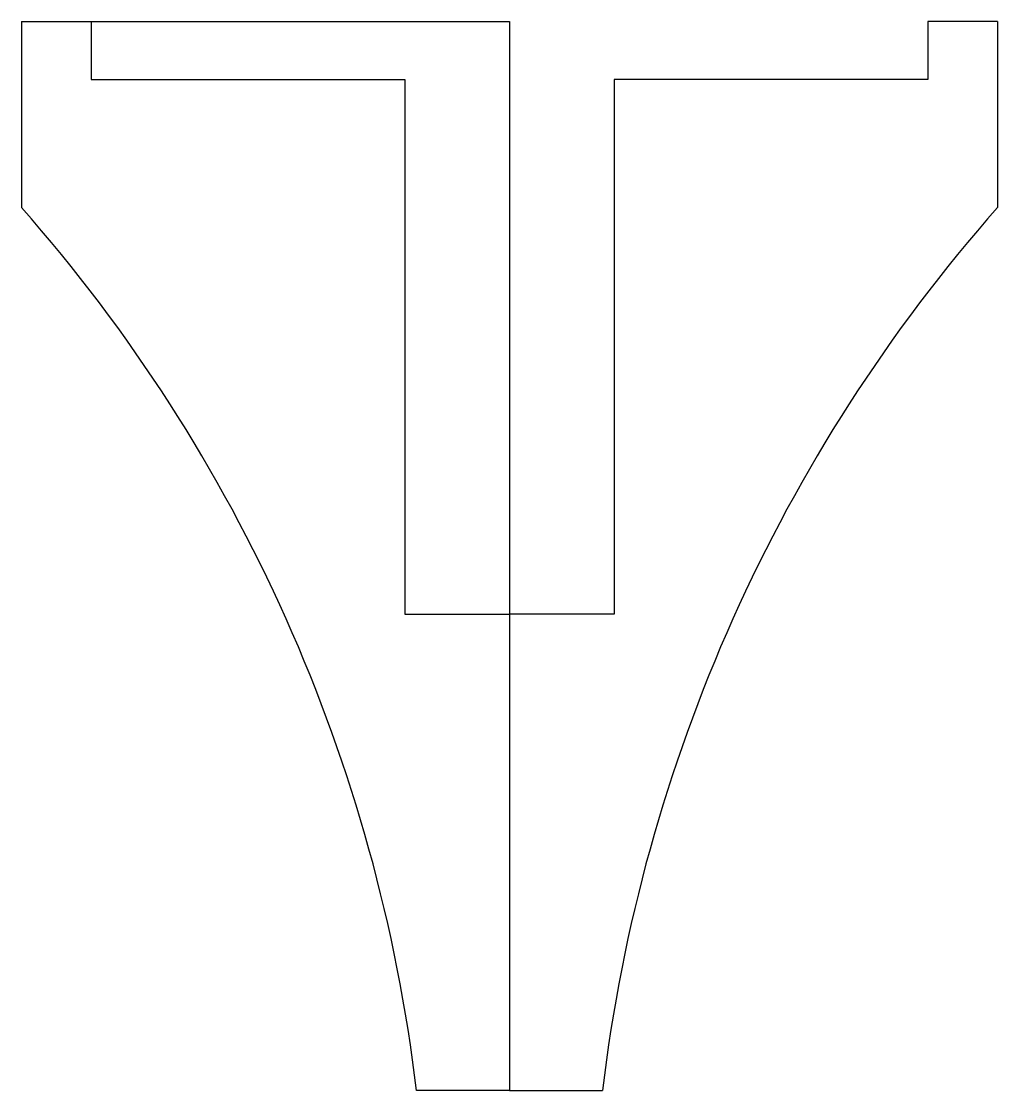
# Model space of a CAD drawing. Header units: inches. Extents: x -2.63 to 2.63, y -5.75 to 0.
import ezdxf

# ---------------------------------------------------------------- set-up
doc = ezdxf.new("R2010")
doc.units = ezdxf.units.IN
doc.layers.get('0').update_dxf_attribs({"linetype": 'CONTINUOUS'})

msp = doc.modelspace()

# ---------------------------------------------------------------- linework, layer by layer
for p, q in [((-2.625, 0), (-2.625, -1)), ((-2.625, 0), (-2.25, 0)), ((-2.25, 0), (-2.25, -0.3125)), ((-2.25, 0), (0, 0)), ((0, 0), (0, -5.75)), ((2.25, 0), (2.25, -0.3125)), ((2.625, 0), (2.25, 0)), ((2.625, 0), (2.625, -1)), ((-2.25, -0.3125), (-0.5625, -0.3125)), ((-0.5625, -0.3125), (-0.5625, -3.1875)), ((0.5625, -0.3125), (0.5625, -3.1875)), ((2.25, -0.3125), (0.5625, -0.3125)), ((-0.5625, -3.1875), (0, -3.1875)), ((0.5625, -3.1875), (0, -3.1875)), ((0, -5.75), (-0.5, -5.75)), ((0, -5.75), (0.5, -5.75))]:
    msp.add_line(p, q)
for centre, start, end in [((-9.1884, -6.7866), 6.80359, 41.40088), ((9.1884, -6.7866), 138.59912, 173.19641)]:
    msp.add_arc(centre, 8.75, start, end)

doc.saveas('drawing.dxf')
